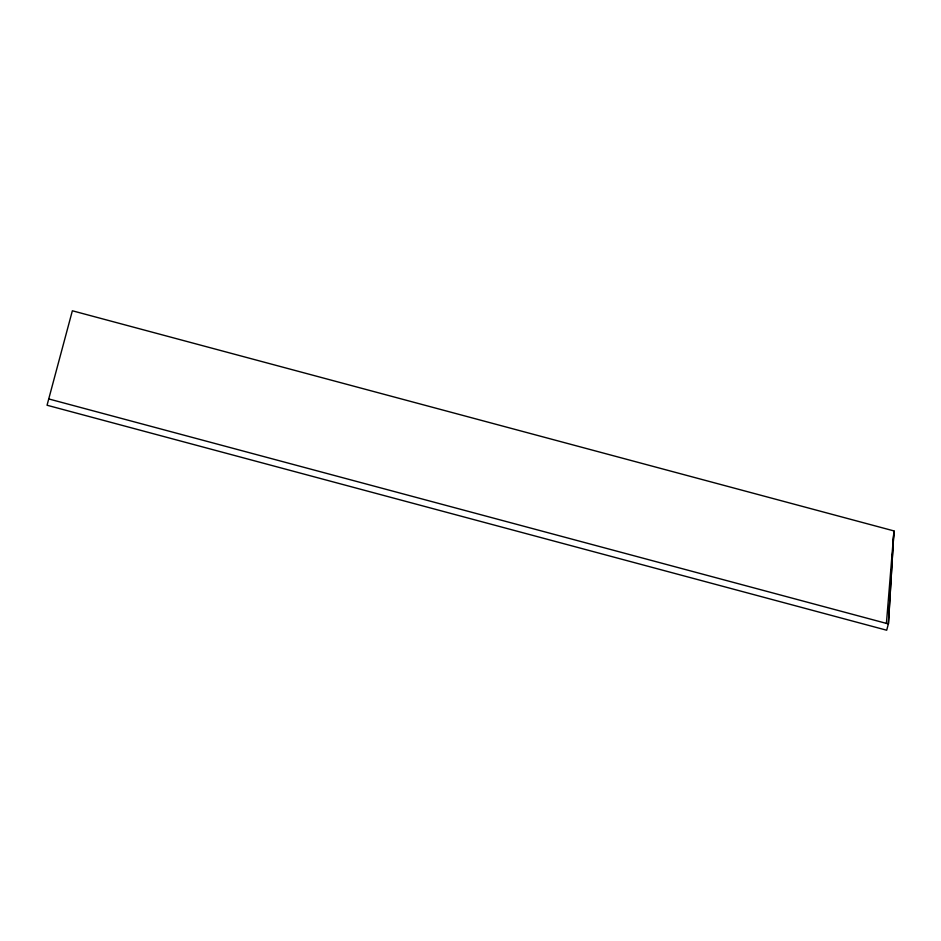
<?xml version="1.0" encoding="UTF-8"?>
<svg xmlns="http://www.w3.org/2000/svg" width="941" height="941" viewBox="0 0 941 941"><rect width="100%" height="100%" fill="white"/><g stroke="black" fill="none" stroke-linecap="round" stroke-linejoin="round"><path stroke-width="1.41" d="M886.422 623.401L893.95 530.924L72.363 310.777L47.05 405.242L886.693 630.223L888.469 623.565L893.95 530.924L888.375 623.918L48.732 398.937"/></g></svg>
